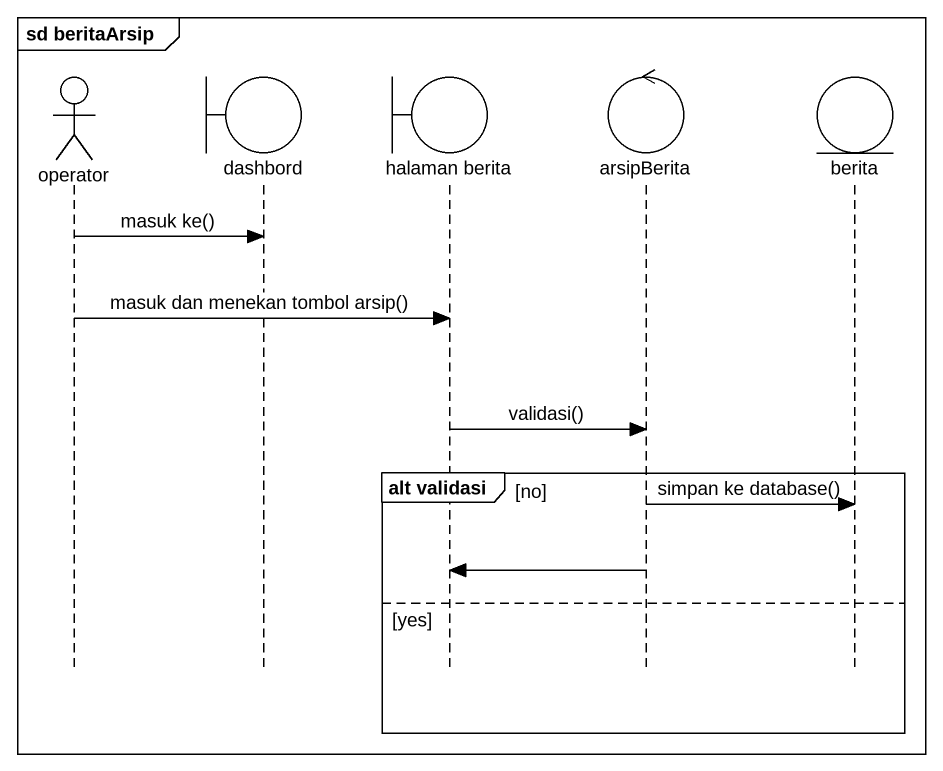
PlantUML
@startuml
mainframe sd beritaArsip
hide footbox
actor operator
boundary dashbord
boundary "halaman berita" as halaman_berita
control arsipBerita
entity berita

operator -> dashbord : masuk ke()
operator -> halaman_berita : masuk dan menekan tombol arsip()
halaman_berita -> arsipBerita : validasi()
group alt validasi [no]
  arsipBerita -> berita : simpan ke database()
  arsipBerita -> halaman_berita
else yes
end
@enduml
